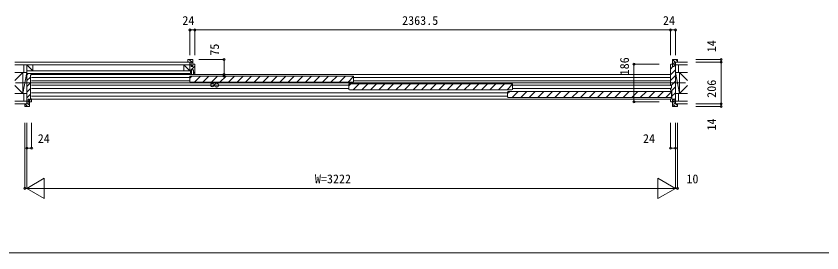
# Model space of a CAD drawing. Units: millimetres, scale not verified. Extents: x -14342 to 14341, y -10000 to 10000.
# Drawn here: x -2504 to 1499, y -10000 to -8825 of the extents above; entities that cross this region are included whole.
import ezdxf
from ezdxf.enums import TextEntityAlignment as Align

# ---------------------------------------------------------------- set-up
doc = ezdxf.new("R2010")
doc.units = ezdxf.units.MM
doc.header["$LTSCALE"] = 50
for name, color, linetype, lineweight in [('0-0_0', 7, 'Continuous', 9), ('0-3_YKK_11', 2, 'Continuous', 18), ('0-5_YKK_13', 7, 'Continuous', 9), ('0-6_YKK_D', 4, 'Continuous', 18), ('0-7_YSS_K', 4, 'Continuous', 18)]:
    doc.layers.add(name, color=color, linetype=linetype, lineweight=lineweight)
doc.styles.add('ＭＳ ゴシック', font='')
doc.styles.get('ＭＳ ゴシック').set_extended_font_data('MS Gothic')

msp = doc.modelspace()

# ---------------------------------------------------------------- linework, layer by layer
at = {"layer": '0-0_0'}
msp.add_line((-14340.51, -10000), (14340.51, -10000), dxfattribs=at)
at = {"layer": '0-3_YKK_11'}
for p, q in [((-1616.18, -8894), (-1616.18, -9019)), ((-1616.18, -8894), (747.32, -8894)), ((747.32, -8894), (771.32, -8894)), ((747.32, -8894), (747.32, -9019)), ((771.32, -8894), (771.32, -9019)), ((-1596.18, -9040), (-1471.18, -9040)), ((-1471.18, -9115), (-1471.18, -9040)), ((873.22, -9040), (998.22, -9040)), ((998.22, -9054), (998.22, -9040)), ((565.32, -9064), (690.32, -9064)), ((565.32, -9064), (565.32, -9250)), ((873.22, -9054), (998.22, -9054)), ((998.22, -9054), (998.22, -9260)), ((-1596.18, -9115), (-1471.18, -9115)), ((-1596.18, -9123), (-1471.18, -9123)), ((-1471.18, -9115), (-1471.18, -9123)), ((565.32, -9250), (690.32, -9250)), ((873.22, -9260), (998.22, -9260)), ((873.22, -9274), (998.22, -9274)), ((998.22, -9260), (998.22, -9274)), ((-2460.69, -9355), (-2460.69, -9680)), ((-2450.69, -9355), (-2450.69, -9680)), ((-2426.69, -9355), (-2426.69, -9480)), ((771.31, -9355), (771.31, -9680)), ((781.31, -9355), (781.31, -9680)), ((-2450.69, -9480), (-2426.69, -9480)), ((-2450.69, -9680), (-2364.09, -9630)), ((-2364.09, -9630), (-2364.09, -9730)), ((684.71, -9630), (684.71, -9730)), ((684.71, -9630), (771.31, -9680)), ((-2450.69, -9680), (-2460.69, -9680)), ((-2450.69, -9680), (-2364.09, -9730)), ((-2450.69, -9680), (771.31, -9680)), ((684.71, -9730), (771.31, -9680)), ((771.31, -9680), (781.31, -9680))]:
    msp.add_line(p, q, dxfattribs=at)
for points in [[(-1616.18, -8894), (-1640.18, -8894), (-1640.18, -9019)], [(747.31, -9355), (747.31, -9480), (771.31, -9480)]]:
    msp.add_lwpolyline(points, dxfattribs=at)
for centre in [(-1640.18, -8894), (-1616.18, -8894), (747.32, -8894), (771.32, -8894), (-1471.18, -9040), (998.22, -9040), (565.32, -9064), (998.22, -9054), (-1471.18, -9115), (-1471.18, -9123), (565.32, -9250), (998.22, -9260), (998.22, -9274), (-2450.69, -9480), (-2426.69, -9480), (747.31, -9480), (771.31, -9480), (-2460.69, -9680), (781.31, -9680)]:
    msp.add_circle(centre, 5, dxfattribs=at)
at = {"layer": '0-5_YKK_13'}
for p, q in [((-2510.59, -9054), (-1650.18, -9054)), ((-1640.18, -9066.5), (-2510.59, -9066.5)), ((-2465.68, -9066.5), (-2465.68, -9104.5)), ((-2420.68, -9097.5), (-2450.68, -9066.5)), ((-2420.68, -9066.5), (-2420.68, -9097.5)), ((-1670.18, -9066.5), (-1640.18, -9066.5)), ((-1640.18, -9054), (-1640.18, -9066.5)), ((-1640.18, -9097.5), (-1640.18, -9066.5)), ((771.31, -9054), (831.22, -9054)), ((786.31, -9066.5), (786.31, -9104.5)), ((-2510.59, -9144.4), (-2470.68, -9104.5)), ((-2510.59, -9104.5), (-2470.68, -9104.5)), ((-2470.68, -9104.5), (-2470.68, -9209.5)), ((-2450.68, -9104.5), (-2470.68, -9104.5)), ((-2450.68, -9104.5), (-2470.68, -9209.5)), ((-2470.68, -9104.5), (-2470.68, -9209.5)), ((-1637.18, -9097.5), (-2450.68, -9097.5)), ((-2450.68, -9097.5), (-2420.68, -9097.5)), ((-2450.68, -9097.5), (-2450.68, -9110)), ((-2450.68, -9104.5), (-2450.68, -9209.5)), ((-2450.68, -9110), (-1637.18, -9110)), ((-1670.18, -9097.5), (-1640.18, -9097.5)), ((-1637.18, -9110), (-1637.18, -9097.5)), ((771.31, -9104.5), (771.31, -9209.5)), ((771.31, -9104.5), (791.31, -9104.5)), ((771.31, -9104.5), (791.31, -9209.5)), ((771.32, -9104.5), (809.01, -9104.5)), ((791.31, -9104.5), (791.31, -9209.5)), ((791.31, -9104.5), (791.31, -9209.5)), ((831.22, -9144.4), (791.31, -9104.5)), ((791.31, -9104.5), (791.31, -9209.5)), ((831.22, -9104.5), (791.31, -9104.5)), ((-2507.33, -9157), (821.36, -9157)), ((-2510.59, -9169.6), (-2470.68, -9209.5)), ((831.22, -9169.6), (791.31, -9209.5)), ((-2510.59, -9209.5), (-2470.68, -9209.5)), ((-2450.68, -9209.5), (-2470.68, -9209.5)), ((-2465.68, -9209.5), (-2465.68, -9247.5)), ((771.31, -9209.5), (791.31, -9209.5)), ((771.32, -9209.5), (809.01, -9209.5)), ((786.31, -9209.5), (786.31, -9247.5)), ((831.22, -9209.5), (791.31, -9209.5)), ((-2450.68, -9247.5), (-2510.59, -9247.5)), ((771.32, -9247.5), (831.22, -9247.5))]:
    msp.add_line(p, q, dxfattribs=at)
for points in [[(-2450.68, -9097.5), (-2450.68, -9066.5), (-2420.68, -9066.5)], [(-1670.18, -9097.5), (-1670.18, -9066.5), (-1640.18, -9097.5)], [(831.22, -9066.5), (771.31, -9066.5), (771.31, -9054)], [(-2510.59, -9260), (-2450.68, -9260), (-2450.68, -9247.5)], [(831.22, -9260), (771.32, -9260), (771.32, -9247.5)]]:
    msp.add_lwpolyline(points, dxfattribs=at)
at = {"layer": '0-6_YKK_D'}
for p, q in [((-2426.68, -9115.5), (747.32, -9115.5)), ((-1641.18, -9129.5), (-2426.68, -9129.5)), ((-2426.68, -9146.5), (-1641.18, -9146.5)), ((-827.18, -9129.5), (747.32, -9129.5)), ((747.32, -9146.5), (-827.18, -9146.5)), ((-851.68, -9167.5), (-2426.68, -9167.5)), ((-2426.68, -9184.5), (-851.56, -9184.5)), ((-62.18, -9205.5), (-2426.68, -9205.5)), ((-37.68, -9167.5), (747.32, -9167.5)), ((747.32, -9184.5), (-37.68, -9184.5)), ((-2426.68, -9222.5), (-62.18, -9222.5)), ((-2426.68, -9236.5), (747.32, -9236.5))]:
    msp.add_line(p, q, dxfattribs=at)
at = {"layer": '0-7_YSS_K'}
for p, q in [((-1628.18, -9040), (-1648.18, -9040)), ((-1643.9, -9040), (-1626.18, -9057.72)), ((-1626.18, -9075), (-1626.18, -9042)), ((757.32, -9075), (757.32, -9042)), ((757.49, -9041.18), (770.31, -9054)), ((759.32, -9040), (779.32, -9040)), ((773.28, -9040), (781.32, -9048.03)), ((-1650.18, -9050.69), (-1646.87, -9054)), ((-1640.18, -9069.39), (-1637.29, -9066.5)), ((-1639.51, -9097), (-1616.18, -9073.67)), ((-1633.68, -9067.19), (-1626.18, -9074.69)), ((-1616.18, -9115), (-1616.18, -9066)), ((747.32, -9087.76), (759.08, -9076)), ((757.32, -9057.97), (764.82, -9065.47)), ((757.32, -9074.95), (757.37, -9075)), ((765.02, -9070.06), (768.58, -9066.5)), ((-2450.68, -9117.18), (-2443.5, -9110)), ((-2432.68, -9119), (-2432.68, -9233)), ((-2427.68, -9117), (-2430.68, -9117)), ((-1641.18, -9133.23), (-1630.96, -9123)), ((-1641.18, -9149.7), (-1641.18, -9126.3)), ((-1637.88, -9123), (-830.48, -9123)), ((-1623.43, -9109.21), (-1616.18, -9101.96)), ((-1618.53, -9153), (-1588.53, -9123)), ((-1576.1, -9153), (-1546.1, -9123)), ((-1533.68, -9153), (-1503.68, -9123)), ((-1491.25, -9153), (-1461.25, -9123)), ((-1448.83, -9153), (-1418.83, -9123)), ((-1406.4, -9153), (-1376.4, -9123)), ((-1363.97, -9153), (-1333.97, -9123)), ((-1321.55, -9153), (-1291.55, -9123)), ((-1279.12, -9153), (-1249.12, -9123)), ((-1236.69, -9153), (-1206.69, -9123)), ((-1194.27, -9153), (-1164.27, -9123)), ((-1151.84, -9153), (-1121.84, -9123)), ((-1109.41, -9153), (-1079.41, -9123)), ((-1066.99, -9153), (-1036.99, -9123)), ((-1024.56, -9153), (-994.56, -9123)), ((-982.14, -9153), (-952.14, -9123)), ((-939.71, -9153), (-909.71, -9123)), ((-897.28, -9153), (-867.28, -9123)), ((-854.86, -9153), (-827.3, -9125.44)), ((-827.18, -9126.3), (-827.18, -9149.7)), ((747.32, -9116.05), (771.32, -9092.05)), ((747.32, -9144.33), (771.32, -9120.33)), ((-2450.68, -9145.46), (-2432.68, -9127.46)), ((-2450.68, -9173.75), (-2432.68, -9155.75)), ((-1637.88, -9153), (-830.48, -9153)), ((-851.68, -9171.23), (-841.46, -9161)), ((-851.68, -9187.7), (-851.68, -9164.3)), ((-848.38, -9161), (-40.98, -9161)), ((-829.03, -9191), (-799.03, -9161)), ((-786.6, -9191), (-756.6, -9161)), ((-744.18, -9191), (-714.18, -9161)), ((-701.75, -9191), (-671.75, -9161)), ((-659.33, -9191), (-629.33, -9161)), ((-616.9, -9191), (-586.9, -9161)), ((-574.47, -9191), (-544.47, -9161)), ((-532.05, -9191), (-502.05, -9161)), ((-489.62, -9191), (-459.62, -9161)), ((-447.19, -9191), (-417.19, -9161)), ((-404.77, -9191), (-374.77, -9161)), ((-362.34, -9191), (-332.34, -9161)), ((-319.91, -9191), (-289.91, -9161)), ((-277.49, -9191), (-247.49, -9161)), ((-235.06, -9191), (-205.06, -9161)), ((-192.64, -9191), (-162.64, -9161)), ((-150.21, -9191), (-120.21, -9161)), ((-107.78, -9191), (-77.78, -9161)), ((-65.36, -9191), (-37.8, -9163.44)), ((-37.68, -9164.3), (-37.68, -9187.7)), ((749.93, -9170), (771.32, -9148.61)), ((-2450.68, -9202.03), (-2432.68, -9184.03)), ((-848.38, -9191), (-40.98, -9191)), ((-62.18, -9209.23), (-51.96, -9199)), ((-62.18, -9225.7), (-62.18, -9202.3)), ((-58.88, -9199), (748.52, -9199)), ((-39.53, -9229), (-9.53, -9199)), ((2.9, -9229), (32.9, -9199)), ((45.32, -9229), (75.32, -9199)), ((87.75, -9229), (117.75, -9199)), ((130.17, -9229), (160.17, -9199)), ((172.6, -9229), (202.6, -9199)), ((215.03, -9229), (245.03, -9199)), ((257.45, -9229), (287.45, -9199)), ((299.88, -9229), (329.88, -9199)), ((342.31, -9229), (372.31, -9199)), ((384.73, -9229), (414.73, -9199)), ((427.16, -9229), (457.16, -9199)), ((469.59, -9229), (499.59, -9199)), ((512.01, -9229), (542.01, -9199)), ((554.44, -9229), (584.44, -9199)), ((596.86, -9229), (626.86, -9199)), ((639.29, -9229), (669.29, -9199)), ((681.72, -9229), (711.72, -9199)), ((724.14, -9229), (751.7, -9201.44)), ((748.32, -9193), (751.32, -9193)), ((751.82, -9202.3), (751.82, -9225.7)), ((753.31, -9194.9), (771.32, -9176.9)), ((753.32, -9195), (753.32, -9233)), ((753.32, -9223.18), (771.32, -9205.18)), ((-2450.68, -9230.32), (-2432.68, -9212.32)), ((-2444.19, -9243.22), (-2436.69, -9250.72)), ((-2436.69, -9239), (-2436.69, -9272)), ((-2436.68, -9244.6), (-2427.2, -9235.12)), ((-2430.68, -9235), (-2427.68, -9235)), ((-2426.68, -9236), (-2426.68, -9248)), ((-58.88, -9229), (748.52, -9229)), ((747.32, -9236), (747.32, -9248)), ((751.32, -9235), (748.32, -9235)), ((757.32, -9239), (757.32, -9272)), ((757.32, -9244.65), (764.82, -9252.15)), ((765.02, -9239.77), (771.32, -9233.47)), ((-2460.69, -9260.66), (-2447.35, -9274)), ((-2438.69, -9274), (-2458.69, -9274)), ((-2444.38, -9260), (-2436.69, -9267.69)), ((754.78, -9250), (757.32, -9247.47)), ((757.32, -9261.62), (769.69, -9274)), ((759.32, -9274), (779.32, -9274)), ((772.66, -9260), (781.32, -9268.65))]:
    msp.add_line(p, q, dxfattribs=at)
for points in [[(-1650.18, -9042), (-1650.18, -9054), (-1633.68, -9054), (-1633.68, -9075), (-1626.18, -9075)], [(781.32, -9042), (781.32, -9054), (764.82, -9054), (764.82, -9075), (757.32, -9075)], [(-1618.18, -9064), (-1626.18, -9064), (-1626.18, -9071), (-1626.18, -9076), (-1633.88, -9076), (-1633.88, -9067.5), (-1634.88, -9066.5), (-1640.18, -9066.5), (-1640.18, -9097), (-1637.18, -9097), (-1637.18, -9110), (-1640.18, -9110), (-1640.18, -9115), (-1632.93, -9115), (-1632.93, -9110.25), (-1632.93, -9091.5), (-1623.43, -9091.5), (-1623.43, -9110.25), (-1623.43, -9115), (-1616.18, -9115)], [(747.32, -9066), (747.32, -9169.5), (747.82, -9170), (752.32, -9170), (752.32, -9171), (752.32, -9181), (752.32, -9182), (747.82, -9182), (747.32, -9182.5), (747.32, -9192)], [(771.32, -9247.5), (771.32, -9066.5), (766.02, -9066.5), (765.02, -9067.5), (765.02, -9076), (757.32, -9076), (757.32, -9071), (757.32, -9064), (749.32, -9064)], [(-2450.68, -9247.5), (-2450.68, -9110), (-2433.68, -9110), (-2426.68, -9110), (-2426.68, -9116)], [(-2460.69, -9272), (-2460.69, -9260), (-2444.19, -9260), (-2444.19, -9239), (-2436.69, -9239)], [(-2428.68, -9250), (-2436.68, -9250), (-2436.68, -9243), (-2436.68, -9238), (-2444.38, -9238), (-2444.38, -9246.5), (-2445.38, -9247.5), (-2450.68, -9247.5)], [(749.32, -9250), (757.32, -9250), (757.32, -9243), (757.32, -9238), (765.02, -9238), (765.02, -9246.5), (766.02, -9247.5), (771.32, -9247.5)], [(781.32, -9272), (781.32, -9260), (764.82, -9260), (764.82, -9239), (757.32, -9239)]]:
    msp.add_lwpolyline(points, dxfattribs=at)
for centre, radius, start, end in [((-1648.18, -9042), 2, 90.00001, 179.99999), ((-1628.18, -9042), 2, 0.00001, 89.99999), ((759.32, -9042), 2, 90.00001, 179.99999), ((779.32, -9042), 2, 0.00001, 89.99999), ((-1618.18, -9066), 2, 0.00001, 89.99999), ((749.32, -9066), 2, 90.00001, 179.99999), ((-2430.68, -9119), 2, 90.00001, 179.99999), ((-2427.68, -9116), 1, 270.00001, 359.99999), ((-1637.88, -9126.3), 3.3, 90, 180), ((-830.48, -9126.3), 3.3, 0, 90), ((-1637.88, -9149.7), 3.3, 180, 270), ((-848.38, -9164.3), 3.3, 90, 180), ((-830.48, -9149.7), 3.3, 270, 0), ((-40.98, -9164.3), 3.3, 0, 90), ((-848.38, -9187.7), 3.3, 180, 270), ((-58.88, -9202.3), 3.3, 90, 180), ((-40.98, -9187.7), 3.3, 270, 0), ((748.32, -9192), 1, 180.00001, 269.99999), ((748.52, -9202.3), 3.3, 0, 90), ((751.32, -9195), 2, 0.00001, 89.99999), ((-2430.68, -9233), 2, 180.00001, 269.99999), ((-2427.68, -9236), 1, 0.00001, 89.99999), ((-58.88, -9225.7), 3.3, 180, 270), ((748.32, -9236), 1, 90.00001, 179.99999), ((748.52, -9225.7), 3.3, 270, 0), ((751.32, -9233), 2, 270.00001, 359.99999), ((-2458.69, -9272), 2, 180.00001, 269.99999), ((-2438.69, -9272), 2, 270.00001, 359.99999), ((-2428.68, -9248), 2, 270.00001, 359.99999), ((749.32, -9248), 2, 180.00001, 269.99999), ((759.32, -9272), 2, 180.00001, 269.99999), ((779.32, -9272), 2, 270.00001, 359.99999)]:
    msp.add_arc(centre, radius, start, end, dxfattribs=at)

# ---------------------------------------------------------------- texts
at = {"layer": '0-3_YKK_11', "style": 'ＭＳ ゴシック'}
for s, p in [('24', (-1678.18, -8882)), ('2363.5', (-586.43, -8882)), ('24', (709.32, -8882)), ('24', (-2396.45, -9468)), ('24', (610.02, -9468)), ('W=3222', (-1019.69, -9668)), ('10', (825.92, -9668))]:
    msp.add_text(s, height=43.99, dxfattribs=at).set_placement(p, align=Align.BOTTOM_LEFT)
for s, p in [('75', (-1483.18, -9021.75)), ('14', (986.22, -9004.6)), ('186', (553.32, -9119.16)), ('8', (-1483.68, -9182.48)), ('206', (986.22, -9230.68)), ('14', (986.22, -9393))]:
    msp.add_text(s, height=43.99, rotation=90, dxfattribs=at).set_placement(p, align=Align.BOTTOM_LEFT)

doc.saveas('drawing.dxf')
